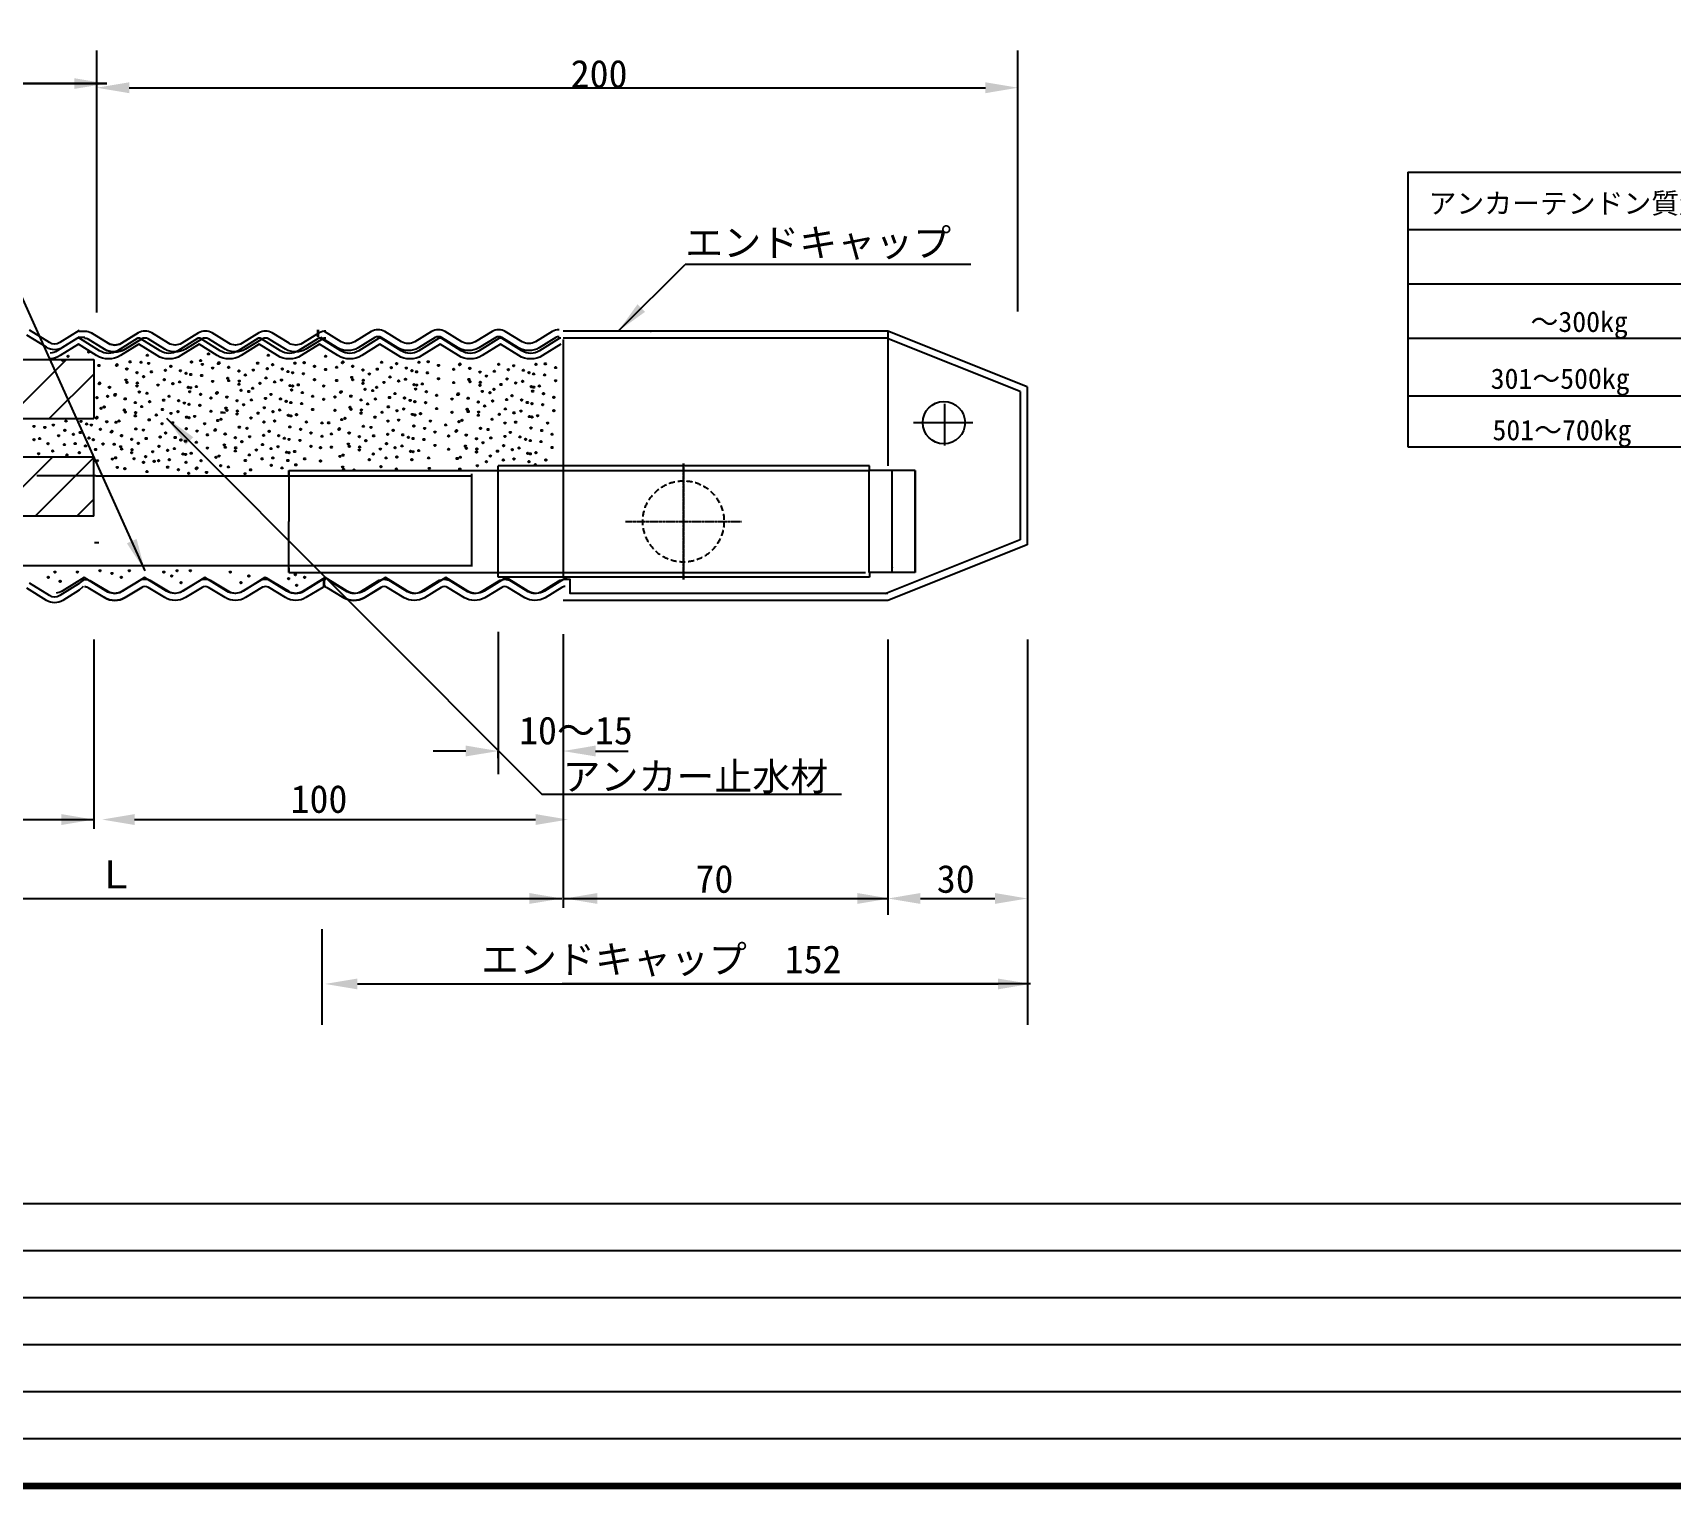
# Model space of a CAD drawing. Extents: x 510 to 34067, y -2197 to 5780.
# Drawn here: x 20331 to 22097, y 83 to 1651 of the extents above; entities that cross this region are included whole.
import ezdxf

# ---------------------------------------------------------------- set-up
doc = ezdxf.new("R2010")
doc.units = 0
doc.linetypes.add('CENTER', pattern=[2, 1.25, -0.25, 0.25, -0.25])
doc.linetypes.add('HIDDEN', pattern=[9.525, 6.35, -3.175])
doc.layers.get('0').update_dxf_attribs({"linetype": 'CONTINUOUS'})
doc.layers.get('DEFPOINTS').update_dxf_attribs({"linetype": 'CONTINUOUS'})
for name, color, linetype in [('DIM', 5, 'CONTINUOUS'), ('DRAW', 7, 'CONTINUOUS'), ('TITLE', 4, 'CONTINUOUS'), ('中心線', 1, 'CENTER'), ('枠', 7, 'CONTINUOUS'), ('構造', 7, 'CONTINUOUS')]:
    doc.layers.add(name, color=color, linetype=linetype)
doc.styles.add('STYLE1', font='')
doc.styles.add('STYLE2', font='MSMINCHO.TTF')
doc.styles.get('STYLE1').set_extended_font_data('MS PGothic')
doc.dimstyles.get("Standard").update_dxf_attribs({"dimscale": 0, "dimtxt": 0.0001, "dimasz": 35, "dimexe": 0, "dimexo": 0, "dimgap": 0, "dimtad": 1, "dimdec": 4, "dimdsep": 46, "dimlunit": 6, "dimtxsty": 'STYLE2', "dimcen": 0, "dimadec": 0, "dimazin": 0, "dimtfac": 1, "dimtdec": 4, "dimtofl": 0, "dimtmove": 0, "dimatfit": 2, "dimfxl": 0, "dimtolj": 1, "dimtzin": 0, "dimarcsym": 0})
doc.dimstyles.new('STANDARD$7', dxfattribs={"dimscale": 0, "dimtxt": 0.0001, "dimasz": 35, "dimexe": 0, "dimexo": 0, "dimgap": 0, "dimtad": 1, "dimdec": 4, "dimdsep": 46, "dimlunit": 6, "dimtxsty": 'STYLE1', "dimcen": 0, "dimadec": 0, "dimazin": 0, "dimtfac": 1, "dimtdec": 4, "dimtofl": 0, "dimtmove": 0, "dimatfit": 2, "dimfxl": 0, "dimtolj": 1, "dimtzin": 0, "dimarcsym": 0})

# ---------------------------------------------------------------- blocks, each defined once
blk = doc.blocks.new('*D48')
at = {"layer": 'DEFPOINTS', "color": 0, "linetype": 'Continuous', "transparency": 16777216}
for p in [(20646, 626.5), (21406.3, 626.5), (21406.3, 626.5)]:
    blk.add_point(p, dxfattribs=at)
at = {"layer": 'DIM', "color": 0, "linetype": 'Continuous', "lineweight": -2, "transparency": 16777216}
blk.add_line((20681, 626.5), (21371.3, 626.5), dxfattribs=at)
at = {"layer": 'DIM', "color": 0, "linetype": 'Continuous', "transparency": 16777216}
for points in [[(20681, 632.3), (20681, 620.7), (20646, 626.5)], [(21371.3, 632.3), (21371.3, 620.7), (21406.3, 626.5)]]:
    blk.add_solid(points, dxfattribs=at)
at = {"layer": 'DIM', "color": 0, "linetype": 'Continuous', "transparency": 16777216, "insert": (21026.2, 626.5), "char_height": 0.0001, "attachment_point": 5, "style": 'STYLE2'}
blk.add_mtext('\\A1;760.3623', dxfattribs=at)
blk = doc.blocks.new('*D49')
at = {"layer": 'DEFPOINTS', "color": 0, "linetype": 'Continuous', "transparency": 16777216}
for p in [(19897, 718.5), (20901.3, 718.5), (20901.3, 718.5)]:
    blk.add_point(p, dxfattribs=at)
at = {"layer": 'DIM', "color": 0, "linetype": 'Continuous', "lineweight": -2, "transparency": 16777216}
blk.add_line((19932, 718.5), (20866.3, 718.5), dxfattribs=at)
at = {"layer": 'DIM', "color": 0, "linetype": 'Continuous', "transparency": 16777216}
for points in [[(19932, 724.4), (19932, 712.7), (19897, 718.5)], [(20866.3, 724.4), (20866.3, 712.7), (20901.3, 718.5)]]:
    blk.add_solid(points, dxfattribs=at)
at = {"layer": 'DIM', "color": 0, "linetype": 'Continuous', "transparency": 16777216, "insert": (20399.2, 718.5), "char_height": 0.0001, "attachment_point": 5, "style": 'STYLE2'}
blk.add_mtext('\\A1;1,004.2859', dxfattribs=at)
blk = doc.blocks.new('*D50')
at = {"layer": 'DEFPOINTS', "color": 0, "linetype": 'Continuous', "transparency": 16777216}
for p in [(20405.8, 803.5), (20907.9, 803.5), (20907.9, 803.5)]:
    blk.add_point(p, dxfattribs=at)
at = {"layer": 'DIM', "color": 0, "linetype": 'Continuous', "lineweight": -2, "transparency": 16777216}
blk.add_line((20440.8, 803.5), (20872.9, 803.5), dxfattribs=at)
at = {"layer": 'DIM', "color": 0, "linetype": 'Continuous', "transparency": 16777216}
for points in [[(20440.8, 809.4), (20440.8, 797.7), (20405.8, 803.5)], [(20872.9, 809.4), (20872.9, 797.7), (20907.9, 803.5)]]:
    blk.add_solid(points, dxfattribs=at)
at = {"layer": 'DIM', "color": 0, "linetype": 'Continuous', "transparency": 16777216, "insert": (20656.8, 803.5), "char_height": 0.0001, "attachment_point": 5, "style": 'STYLE2'}
blk.add_mtext('\\A1;502.1124', dxfattribs=at)
blk = doc.blocks.new('*D51')
at = {"layer": 'DEFPOINTS', "color": 0, "linetype": 'Continuous', "transparency": 16777216}
for p in [(19897, 803.5), (20397, 803.5), (20397, 803.5)]:
    blk.add_point(p, dxfattribs=at)
at = {"layer": 'DIM', "color": 0, "linetype": 'Continuous', "lineweight": -2, "transparency": 16777216}
blk.add_line((19932, 803.5), (20362, 803.5), dxfattribs=at)
at = {"layer": 'DIM', "color": 0, "linetype": 'Continuous', "transparency": 16777216}
for points in [[(19932, 809.4), (19932, 797.7), (19897, 803.5)], [(20362, 809.4), (20362, 797.7), (20397, 803.5)]]:
    blk.add_solid(points, dxfattribs=at)
at = {"layer": 'DIM', "color": 0, "linetype": 'Continuous', "transparency": 16777216, "insert": (20147, 803.5), "char_height": 0.0001, "attachment_point": 5, "style": 'STYLE2'}
blk.add_mtext('\\A1;500', dxfattribs=at)
blk = doc.blocks.new('*D47')
at = {"layer": 'DEFPOINTS', "color": 0, "linetype": 'Continuous', "transparency": 16777216}
for p in [(20904.5, 718.5), (21254.5, 718.5), (21254.5, 718.5)]:
    blk.add_point(p, dxfattribs=at)
at = {"layer": 'DIM', "color": 0, "linetype": 'Continuous', "lineweight": -2, "transparency": 16777216}
blk.add_line((20939.5, 718.5), (21219.5, 718.5), dxfattribs=at)
at = {"layer": 'DIM', "color": 0, "linetype": 'Continuous', "transparency": 16777216}
for points in [[(20939.5, 724.4), (20939.5, 712.7), (20904.5, 718.5)], [(21219.5, 724.4), (21219.5, 712.7), (21254.5, 718.5)]]:
    blk.add_solid(points, dxfattribs=at)
at = {"layer": 'DIM', "color": 0, "linetype": 'Continuous', "transparency": 16777216, "insert": (21079.5, 718.5), "char_height": 0.0001, "attachment_point": 5, "style": 'STYLE2'}
blk.add_mtext('\\A1;350', dxfattribs=at)
blk = doc.blocks.new('*D52')
at = {"layer": 'DEFPOINTS', "color": 0, "transparency": 16777216}
for p in [(21252.6, 718.5), (21402.9, 718.5), (21402.9, 718.5)]:
    blk.add_point(p, dxfattribs=at)
at = {"layer": 'DIM', "color": 0, "lineweight": -2, "transparency": 16777216}
blk.add_line((21287.6, 718.5), (21367.9, 718.5), dxfattribs=at)
at = {"layer": 'DIM', "color": 0, "transparency": 16777216}
for points in [[(21287.6, 724.4), (21287.6, 712.7), (21252.6, 718.5)], [(21367.9, 724.4), (21367.9, 712.7), (21402.9, 718.5)]]:
    blk.add_solid(points, dxfattribs=at)
at = {"layer": 'DIM', "color": 0, "transparency": 16777216, "insert": (21327.8, 718.5), "char_height": 0.0001, "attachment_point": 5, "style": 'STYLE2'}
blk.add_mtext('\\A1;150.3623', dxfattribs=at)
blk = doc.blocks.new('*D53')
at = {"color": 0, "lineweight": -2, "transparency": 16777216}
for p, q in [((20400.1, 1349.5), (20400.1, 1631.7)), ((21392.7, 1350.6), (21392.7, 1631.7)), ((20435.1, 1591.7), (21357.7, 1591.7))]:
    blk.add_line(p, q, dxfattribs=at)
at = {"color": 0, "transparency": 16777216}
for points in [[(20435.1, 1597.5), (20435.1, 1585.8), (20400.1, 1591.7)], [(21357.7, 1597.5), (21357.7, 1585.8), (21392.7, 1591.7)]]:
    blk.add_solid(points, dxfattribs=at)
at = {"layer": 'DEFPOINTS', "color": 0, "transparency": 16777216}
for p in [(21392.7, 1591.7), (20400.1, 1349.5), (21392.7, 1350.6)]:
    blk.add_point(p, dxfattribs=at)
at = {"color": 0, "transparency": 16777216, "insert": (20896.4, 1591.7), "char_height": 0.0001, "attachment_point": 5, "style": 'STYLE2'}
blk.add_mtext('\\A1;992.6179', dxfattribs=at)
blk = doc.blocks.new('*D54')
at = {"layer": 'DEFPOINTS', "color": 0, "transparency": 16777216}
for p in [(20832.7, 869.5), (20902.6, 877.3), (20902.6, 877.3)]:
    blk.add_point(p, dxfattribs=at)
at = {"layer": 'DIM', "color": 0, "lineweight": -2, "transparency": 16777216}
for p, q in [((20797.7, 877.3), (20762.7, 877.3)), ((20832.7, 869.5), (20832.7, 877.3)), ((20937.6, 877.3), (20972.6, 877.3))]:
    blk.add_line(p, q, dxfattribs=at)
at = {"layer": 'DIM', "color": 0, "transparency": 16777216}
for points in [[(20797.7, 883.2), (20797.7, 871.5), (20832.7, 877.3)], [(20937.6, 883.2), (20937.6, 871.5), (20902.6, 877.3)]]:
    blk.add_solid(points, dxfattribs=at)
at = {"layer": 'DIM', "color": 0, "transparency": 16777216, "insert": (20972.6, 877.3), "char_height": 0.0001, "attachment_point": 5, "style": 'STYLE2'}
blk.add_mtext('\\A1;69.8563', dxfattribs=at)

msp = doc.modelspace()

# ---------------------------------------------------------------- linework, layer by layer
at = {"color": 0}
for p, q in [((21812.92672, 1500.91185), (23010.78626, 1500.91185)), ((21812.92672, 1500.91185), (22240.0034, 1500.91185)), ((21812.92672, 1500.91185), (21812.92672, 1204.91064)), ((21812.92672, 1438.95811), (23010.78626, 1438.95811)), ((21812.92672, 1380.44624), (23010.78626, 1380.44624)), ((21812.92672, 1321.93438), (22904.7276, 1321.93438)), ((21812.92672, 1321.93438), (23010.78626, 1321.93438)), ((18958.16658, 1298.81431), (20397.03625, 1298.81431)), ((20367.60198, 1298.81431), (20304.10198, 1235.31431)), ((20397.03625, 1283.3473), (20349.00326, 1235.31431)), ((21812.92672, 1259.98064), (23010.78626, 1259.98064)), ((20536.18212, 1241.73723), (20533.44429, 1241.73723)), ((20533.44429, 1241.73723), (20538.91995, 1241.73723)), ((20240.03498, 1235.31431), (20397.03625, 1235.31431)), ((21812.92672, 1204.91064), (23012.76451, 1204.91064)), ((20343.15454, 1184.56431), (20315.65454, 1157.06431)), ((20352.40454, 1193.81431), (20343.15454, 1184.56431)), ((20397.30582, 1193.81431), (20360.55582, 1157.06431)), ((20397.03625, 1130.31431), (20397.03625, 1193.81431)), ((20360.55582, 1157.06431), (20333.80582, 1130.31431)), ((20397.03625, 1148.64346), (20378.7071, 1130.31431))]:
    msp.add_line(p, q, dxfattribs=at)
for p, q in [((20380.95966, 1329.3944), (20387.41046, 1329.3944)), ((20381.45586, 1322.94847), (20387.41046, 1322.94847)), ((20803.83823, 1175.83949), (20803.83823, 1075.92823)), ((20402.23876, 1101.37235), (20397.74446, 1101.37235)), ((20381.26546, 1057.71114), (20386.75847, 1061.95252)), ((20386.75847, 1061.95252), (20386.75847, 1061.95252)), ((20381.01578, 1050.47586), (20386.00941, 1054.71723)), ((20386.00941, 1054.71723), (20386.00941, 1054.96673)), ((20832.71943, 1005.69877), (20832.71943, 852.55888))]:
    msp.add_line(p, q)
msp.add_lwpolyline([(18658.29709, 83.42352), (26758.29709, 83.42352), (26758.29709, 5739.42352), (18658.29709, 5739.42352)], close=True)
for centre in [(20391.54113, 1307.13), (20363.4404, 1298.08956), (20369.27405, 1302.3621), (20402.40781, 1292.52701), (20421.5624, 1292.71863), (20422.08413, 1293.49413), (20432.4224, 1288.72623), (20432.69595, 1288.74539), (20436.06326, 1296.45619), (20447.8867, 1296.04402), (20454.6735, 1303.60812), (20456.10609, 1294.75401), (20479.9637, 1291.57541), (20502.23077, 1296.34331), (20511.9358, 1297.88656), (20513.89271, 1293.66006), (20520.52515, 1305.03849), (20525.02626, 1289.68682), (20531.25471, 1294.60834), (20531.77643, 1295.38383), (20542.1147, 1290.61593), (20542.38826, 1290.63509), (20573.49279, 1295.02581), (20583.82235, 1289.19258), (20584.94522, 1303.60812), (20589.656, 1293.46512), (20599.99427, 1288.69722), (20613.5764, 1295.02581), (20623.58501, 1295.54977), (20634.71856, 1291.57653), (20646.66021, 1302.50664), (20646.66021, 1288.20295), (20658.6371, 1290.67924), (20664.86555, 1295.60075), (20665.38728, 1296.37625), (20675.72555, 1291.60835), (20675.9991, 1291.62751), (20702.32338, 1288.5957), (20707.10363, 1296.01823), (20717.4332, 1290.185), (20723.26684, 1294.45754), (20733.60512, 1289.68964), (20747.18725, 1296.01823), (20757.19585, 1296.54219), (20768.3294, 1292.56894), (20784.8334, 1288.45721), (20791.06185, 1293.37872), (20791.58358, 1294.15422), (20801.92185, 1289.38632), (20802.1954, 1289.40548), (20833.29993, 1293.7962), (20843.6295, 1287.96297), (20849.46314, 1292.23551), (20873.38355, 1293.7962), (20883.39215, 1294.32016), (20894.5257, 1290.34691), (20402.8593, 1272.98486), (20403.38103, 1273.76036), (20431.62715, 1276.8065), (20432.69595, 1274.4417), (20443.55595, 1284.75298), (20443.55595, 1270.44929), (20443.91044, 1273.79383), (20450.53931, 1280.45032), (20459.02023, 1285.71358), (20466.17751, 1271.40989), (20472.80641, 1277.27172), (20474.13005, 1287.30288), (20482.08259, 1272.99917), (20489.50672, 1274.88778), (20490.30197, 1286.80751), (20496.39715, 1284.12427), (20501.43552, 1282.83427), (20513.09745, 1281.74033), (20525.02626, 1275.38313), (20541.31945, 1278.6962), (20542.38826, 1276.3314), (20553.24826, 1286.64269), (20553.24826, 1272.339), (20553.60274, 1275.68354), (20560.23161, 1282.34003), (20568.71253, 1287.60328), (20575.86981, 1273.29959), (20582.49871, 1279.16143), (20591.77489, 1274.88888), (20599.19902, 1276.77749), (20606.08945, 1286.01398), (20608.47521, 1270.91563), (20611.12782, 1284.72397), (20611.12782, 1270.42028), (20617.223, 1271.71029), (20622.78975, 1283.63004), (20634.71856, 1277.27284), (20644.76897, 1270.38179), (20658.6371, 1276.37555), (20674.9303, 1279.68862), (20675.9991, 1277.32382), (20686.8591, 1287.63511), (20686.8591, 1273.33142), (20687.21358, 1276.67595), (20693.84246, 1283.33245), (20709.48066, 1274.29201), (20716.10956, 1280.15385), (20725.38573, 1275.8813), (20732.80986, 1277.7699), (20739.7003, 1287.0064), (20742.08606, 1271.90805), (20744.73867, 1285.71639), (20744.73867, 1271.4127), (20750.83385, 1272.70271), (20756.4006, 1284.62245), (20768.3294, 1278.26525), (20784.8334, 1274.15352), (20801.1266, 1277.46659), (20802.1954, 1275.10179), (20813.0554, 1285.41308), (20813.0554, 1271.10939), (20813.40988, 1274.45392), (20820.03876, 1281.11042), (20828.51968, 1286.37367), (20835.67696, 1272.06998), (20842.30586, 1277.93182), (20851.58203, 1273.65926), (20859.00616, 1275.54787), (20859.80141, 1287.4676), (20865.8966, 1284.78437), (20870.93496, 1283.49436), (20877.03015, 1270.48068), (20882.5969, 1282.40042), (20894.5257, 1276.04322), (20400.27432, 1257.83582), (20411.7268, 1259.26619), (20413.7193, 1268.99246), (20413.99285, 1269.01162), (20419.67116, 1260.59379), (20420.19289, 1261.36928), (20430.53116, 1256.60138), (20430.80471, 1256.62054), (20445.99546, 1263.91918), (20454.21485, 1262.62917), (20457.12899, 1253.58873), (20472.23881, 1255.17803), (20478.07245, 1259.45057), (20488.41073, 1254.68267), (20498.78291, 1269.02593), (20500.33953, 1264.21847), (20501.43552, 1268.53058), (20507.5307, 1269.82059), (20512.00146, 1261.53522), (20523.13501, 1257.56198), (20529.36346, 1262.48349), (20529.88519, 1263.25899), (20540.22346, 1258.49109), (20540.49701, 1258.51025), (20551.35701, 1254.51785), (20555.68776, 1265.80888), (20563.90715, 1264.51888), (20566.82129, 1255.47844), (20568.18415, 1268.03633), (20581.93111, 1257.06774), (20587.76475, 1261.34028), (20598.10303, 1256.57237), (20604.19821, 1253.88914), (20610.03183, 1266.10818), (20621.69377, 1263.42493), (20632.82732, 1259.45168), (20644.76897, 1256.0781), (20656.74586, 1258.55439), (20662.97431, 1263.47591), (20663.49603, 1264.25141), (20673.83431, 1259.48351), (20674.10786, 1259.50267), (20684.96786, 1255.51026), (20689.29861, 1266.8013), (20697.51799, 1265.51129), (20700.43214, 1256.47085), (20701.79499, 1269.02874), (20715.54195, 1258.06015), (20721.3756, 1262.33269), (20731.71387, 1257.56479), (20737.80905, 1254.88155), (20742.84742, 1253.59155), (20743.64268, 1267.10059), (20755.30461, 1264.41734), (20766.43816, 1260.4441), (20782.94216, 1256.33236), (20789.17061, 1261.25388), (20789.69233, 1262.02938), (20800.03061, 1257.26148), (20800.30416, 1257.28063), (20811.16416, 1253.28823), (20815.49491, 1264.57927), (20823.71429, 1263.28926), (20826.62844, 1254.24882), (20827.99129, 1266.80671), (20841.73825, 1255.83812), (20847.5719, 1260.11066), (20857.91017, 1255.34276), (20864.00535, 1252.65952), (20868.28236, 1269.68602), (20869.83898, 1264.87856), (20870.93496, 1269.19067), (20881.50091, 1262.19531), (20892.63446, 1258.22207), (20399.85252, 1235.93171), (20400.37425, 1236.70721), (20404.80277, 1246.42359), (20408.13302, 1247.78346), (20429.73591, 1244.68165), (20430.80471, 1242.31685), (20441.66471, 1252.62814), (20441.66471, 1238.32445), (20442.01919, 1241.66899), (20448.64807, 1248.32548), (20464.28627, 1239.28504), (20470.91517, 1245.14688), (20480.19134, 1240.87433), (20487.61547, 1242.76294), (20494.50591, 1251.99943), (20496.89167, 1236.90108), (20499.54428, 1250.70942), (20499.54428, 1236.40573), (20505.63946, 1237.69574), (20511.20621, 1249.61549), (20523.13501, 1243.25829), (20539.42821, 1246.57136), (20540.49701, 1244.20656), (20551.35701, 1240.21416), (20551.7115, 1243.55869), (20558.34037, 1250.21519), (20566.29291, 1235.91148), (20573.97857, 1241.17475), (20580.60747, 1247.03659), (20589.88365, 1242.76403), (20597.30777, 1244.65264), (20606.58397, 1238.79079), (20609.23658, 1252.59913), (20609.23658, 1238.29544), (20615.33176, 1239.58545), (20620.89851, 1251.50519), (20632.82732, 1245.14799), (20656.74586, 1244.2507), (20667.4723, 1235.64403), (20673.03905, 1247.56377), (20674.10786, 1245.19898), (20684.96786, 1241.20657), (20685.32234, 1244.55111), (20691.95122, 1251.2076), (20699.90375, 1236.9039), (20707.58942, 1242.16717), (20714.21832, 1248.029), (20723.49449, 1243.75645), (20730.91862, 1245.64506), (20740.19482, 1239.78321), (20742.84742, 1239.28786), (20748.94261, 1240.57786), (20754.50936, 1252.49761), (20766.43816, 1246.14041), (20782.94216, 1242.02867), (20799.23535, 1245.34174), (20800.30416, 1242.97694), (20811.16416, 1238.98454), (20811.51864, 1242.32908), (20818.14752, 1248.98557), (20833.78572, 1239.94513), (20840.41462, 1245.80697), (20849.69079, 1241.53442), (20857.11492, 1243.42303), (20866.39112, 1237.56118), (20869.04372, 1251.36952), (20869.04372, 1237.06583), (20875.1389, 1238.35583), (20880.70566, 1250.27558), (20892.63446, 1243.91838), (20332.50962, 1226.89245), (20344.17155, 1225.79851), (20353.37064, 1228.32333), (20365.72576, 1222.74211), (20367.0494, 1232.77326), (20375.00193, 1218.46956), (20382.42606, 1220.35817), (20383.22132, 1232.2779), (20389.3165, 1229.59466), (20394.35487, 1228.30466), (20404.124, 1223.74898), (20410.71252, 1231.93931), (20410.98607, 1231.95846), (20415.88866, 1220.91016), (20416.41038, 1221.68566), (20420.8389, 1231.40204), (20424.16916, 1232.76191), (20442.21296, 1224.23555), (20450.43234, 1222.94554), (20456.60061, 1234.02178), (20470.51831, 1229.78981), (20474.28995, 1219.76694), (20482.04872, 1230.84319), (20496.55702, 1224.53484), (20508.21896, 1221.85159), (20516.37183, 1229.78981), (20519.35251, 1217.87835), (20527.47222, 1222.79985), (20527.99395, 1223.57535), (20530.5312, 1233.29175), (20533.86146, 1234.65161), (20538.33222, 1218.80745), (20538.60577, 1218.82661), (20553.79652, 1226.12524), (20562.01591, 1224.83523), (20580.03987, 1217.3841), (20580.21061, 1231.67951), (20585.87351, 1221.65663), (20591.74102, 1232.7329), (20608.14059, 1226.42453), (20619.80252, 1223.74128), (20626.06413, 1231.67951), (20630.93607, 1219.76804), (20642.87773, 1230.69815), (20649.98268, 1230.78222), (20652.96335, 1218.87076), (20661.08307, 1223.79227), (20661.60479, 1224.56777), (20664.14205, 1234.28417), (20671.94307, 1219.79987), (20672.21662, 1219.81902), (20687.40737, 1227.11766), (20695.62675, 1225.82765), (20713.65071, 1218.37651), (20713.82146, 1232.67193), (20719.48436, 1222.64905), (20725.35187, 1233.72531), (20729.82263, 1217.88115), (20741.75144, 1227.41695), (20753.41337, 1224.7337), (20759.67498, 1232.67193), (20764.54692, 1220.76046), (20776.17898, 1228.56019), (20787.27937, 1221.57024), (20787.80109, 1222.34574), (20790.33834, 1232.06213), (20793.6686, 1233.422), (20798.13937, 1217.57783), (20798.41292, 1217.59699), (20813.60367, 1224.89563), (20821.82305, 1223.60562), (20826.10005, 1234.68187), (20840.01776, 1230.4499), (20845.68066, 1220.42702), (20851.54817, 1231.50328), (20867.94774, 1225.19492), (20879.60967, 1222.51167), (20885.87128, 1230.4499), (20890.74322, 1218.53843), (20332.50962, 1212.58876), (20338.6048, 1213.87877), (20347.64443, 1208.29797), (20352.70595, 1200.49852), (20359.09686, 1216.88027), (20365.3289, 1207.38504), (20376.85931, 1208.43842), (20388.0101, 1205.97226), (20391.70226, 1214.49632), (20396.36522, 1212.67273), (20398.84278, 1202.05083), (20406.70349, 1207.90483), (20406.97704, 1207.92399), (20418.88456, 1207.77236), (20425.9534, 1204.99802), (20426.74865, 1216.91776), (20427.02221, 1216.93691), (20427.02221, 1202.63322), (20437.88221, 1212.94451), (20438.23669, 1201.98536), (20444.86556, 1208.64185), (20453.34648, 1213.9051), (20467.13266, 1205.46325), (20468.4563, 1215.4944), (20476.40884, 1201.1907), (20483.83297, 1203.07931), (20484.62822, 1214.99904), (20490.7234, 1212.3158), (20495.76177, 1211.0258), (20507.4237, 1209.93186), (20519.35251, 1203.57466), (20537.53697, 1206.88772), (20538.60577, 1204.52292), (20549.46577, 1214.8342), (20549.46577, 1200.53051), (20549.82025, 1203.87505), (20556.44913, 1210.53154), (20564.93005, 1215.7948), (20572.08733, 1201.49111), (20578.71623, 1207.35294), (20587.9924, 1203.08039), (20595.41653, 1204.969), (20596.21179, 1216.88873), (20602.30697, 1214.2055), (20607.34534, 1212.91549), (20613.44052, 1199.90181), (20619.00727, 1211.82155), (20630.93607, 1205.46435), (20641.20992, 1204.03373), (20642.87773, 1216.39446), (20652.96335, 1204.56707), (20671.14781, 1207.88013), (20672.21662, 1205.51533), (20683.07662, 1215.82662), (20683.07662, 1201.52293), (20683.4311, 1204.86747), (20690.05998, 1211.52396), (20698.54089, 1216.78721), (20705.69818, 1202.48352), (20712.32708, 1208.34536), (20721.60325, 1204.07281), (20729.02738, 1205.96142), (20735.91781, 1215.19791), (20738.30357, 1200.09957), (20740.95618, 1213.90791), (20747.05136, 1200.89422), (20752.61812, 1212.81397), (20764.54692, 1206.45677), (20779.15965, 1216.64873), (20779.15965, 1202.34504), (20797.34411, 1205.6581), (20798.41292, 1203.2933), (20809.27292, 1213.60459), (20809.6274, 1202.64544), (20816.25628, 1209.30193), (20824.73719, 1214.56518), (20831.89448, 1200.26149), (20838.52338, 1206.12333), (20839.84701, 1216.15448), (20847.79955, 1201.85078), (20855.22368, 1203.73939), (20856.01893, 1215.65912), (20862.11411, 1212.97588), (20867.15248, 1211.68587), (20878.81442, 1210.59194), (20890.74322, 1204.23474), (20337.48866, 1197.45756), (20367.92326, 1196.24117), (20381.31449, 1198.67394), (20400.79712, 1189.92089), (20417.05639, 1191.71841), (20420.38665, 1193.07828), (20422.17117, 1182.7544), (20437.88221, 1198.64082), (20440.35793, 1192.03815), (20450.47653, 1188.30866), (20452.8181, 1194.33815), (20460.50376, 1199.60141), (20462.00694, 1189.36204), (20466.7358, 1190.10618), (20476.51524, 1183.05369), (20478.26621, 1191.15956), (20493.10916, 1197.21746), (20495.76177, 1196.72211), (20496.33005, 1188.30866), (20501.85695, 1198.01211), (20507.95217, 1182.0942), (20512.58933, 1190.10618), (20528.63996, 1193.60811), (20531.97022, 1194.96797), (20533.75474, 1184.64409), (20541.97412, 1183.35408), (20560.16883, 1190.19836), (20564.40167, 1196.22784), (20578.31937, 1191.99587), (20588.09881, 1184.94338), (20589.84978, 1193.04925), (20599.76074, 1182.26013), (20604.69273, 1199.10715), (20606.02235, 1190.19836), (20607.34534, 1198.6118), (20614.64594, 1185.53022), (20624.17289, 1191.99587), (20641.20992, 1189.73004), (20662.2508, 1194.60052), (20665.11706, 1183.088), (20665.58106, 1195.96039), (20693.77967, 1191.19078), (20698.01251, 1197.22026), (20706.29633, 1183.55323), (20711.93021, 1192.98829), (20723.46063, 1194.04167), (20739.6332, 1191.19078), (20740.95618, 1199.60422), (20757.78374, 1192.98829), (20788.4471, 1192.37849), (20791.77736, 1193.73836), (20809.27292, 1199.3009), (20810.22553, 1184.5098), (20819.97597, 1188.96875), (20824.20881, 1194.99823), (20838.12651, 1190.76626), (20849.65693, 1191.81964), (20864.49987, 1197.87754), (20865.8295, 1188.96875), (20867.15248, 1197.38219), (20872.78367, 1185.7998), (20873.24766, 1198.67219), (20883.98004, 1190.76626), (20430.39056, 1181.46439), (20454.24816, 1178.28579), (20488.17718, 1180.37044), (20499.31073, 1176.3972), (20507.43044, 1181.3187), (20518.29044, 1177.3263), (20518.56399, 1177.34546), (20559.99809, 1175.90295), (20565.83173, 1180.17548), (20666.18587, 1180.7232), (20677.40035, 1180.07533), (20722.99663, 1181.16928), (20758.51617, 1181.66463), (20791.31336, 1180.86597), (20347.83502, 1064.33202), (20354.99278, 1070.05358), (20360.71905, 1060.04087), (20379.32929, 1070.05358), (20403.66574, 1071.48395), (20416.54977, 1068.62318), (20426.57066, 1064.33202), (20435.16001, 1071.48395), (20472.38053, 1070.05358), (20480.96983, 1065.76242), (20486.6961, 1071.48395), (20490.99077, 1058.61049), (20501.01166, 1071.48395), (20543.95841, 1070.05358), (20555.41084, 1058.61049), (20564.00019, 1065.76242), (20606.94694, 1062.90165), (20614.10469, 1067.1928), (20624.12563, 1064.33202), (20615.53628, 1055.74972)]:
    msp.add_circle(centre, 0.79466, dxfattribs=at)
at = {"layer": 'DIM', "color": 0, "linetype": 'Continuous'}
for p, q in [((18934.3267, 1596.14949), (20410.87969, 1596.14949)), ((21341.99927, 1401.4724), (21033.96, 1401.4724)), ((20397.03625, 997.44774), (20397.03625, 793.52664)), ((20902.57575, 1003.18914), (20902.57575, 708.52664)), ((21252.57575, 997.44774), (21252.57575, 700.94667)), ((21402.93804, 997.44774), (21402.93804, 582.33119)), ((21202.62285, 830.61218), (20879.88354, 830.61218)), ((19897.03625, 803.52664), (20397.03625, 803.52664)), ((19897.03625, 718.52664), (20901.32219, 718.52664)), ((20902.57575, 718.52664), (21252.57575, 718.52664)), ((20642.57575, 685.5096), (20642.57575, 582.33119)), ((21406.33936, 626.4937), (20901.51658, 626.4937))]:
    msp.add_line(p, q, dxfattribs=at)
at = {"layer": 'DRAW', "color": 0, "lineweight": 35}
for p, q in [((20638.20952, 1331.04139), (20638.20952, 1323.54139)), ((20644.72326, 1061.94921), (20644.72326, 1054.4492))]:
    msp.add_line(p, q, dxfattribs=at)
at = {"layer": 'DRAW', "color": 0}
for p, q in [((21252.57575, 1329.56431), (20902.57575, 1329.56431)), ((21402.57575, 1269.56431), (21252.57575, 1329.56431)), ((21252.57575, 1329.56431), (21252.57575, 1184.56431)), ((21251.13138, 1322.06431), (20902.57575, 1322.06431)), ((21395.07575, 1264.48657), (21251.13138, 1322.06431)), ((20397.03625, 1298.81431), (20397.03625, 1235.31431)), ((21395.07575, 1264.48657), (21395.07575, 1104.64206)), ((21402.57575, 1269.56431), (21402.57575, 1099.56431)), ((21313.57855, 1251.23798), (21313.57855, 1206.2042)), ((21344.10849, 1230.90014), (21280.14101, 1230.90014)), ((20397.03625, 1193.81431), (20240.03498, 1193.81431)), ((20399.2178, 1173.71411), (20803.24217, 1173.71411)), ((20397.03625, 1130.31431), (20240.03498, 1130.31431)), ((21395.07575, 1104.64206), (21249.79032, 1046.52789)), ((21402.57575, 1099.56431), (21252.57575, 1039.56431)), ((18958.16658, 1077.06431), (20803.83823, 1077.06431)), ((21252.57575, 1039.56431), (20902.57575, 1039.56431))]:
    msp.add_line(p, q, dxfattribs=at)
at = {"layer": 'DRAW', "color": 0, "linetype": 'Continuous'}
msp.add_line((20902.57575, 1320.44236), (20902.57575, 1064.38929), dxfattribs=at)
at = {"layer": 'DRAW', "color": 0, "linetype": 'HIDDEN', "ltscale": 10}
msp.add_line((20399.2178, 1173.71411), (20242.21653, 1173.71411), dxfattribs=at)
at = {"layer": 'DRAW', "color": 0, "linetype": 'Continuous', "flags": 128}
for points in [[(20381.03625, 1323.06921), (20363.529, 1312.10518, -0.2868918551), (20345.89188, 1312.10091), (20324.611, 1325.35691, 0.2874594437)], [(20381.03625, 1330.1487), (20360.34578, 1317.19115, -0.2869567914), (20349.06829, 1317.19115), (20327.78885, 1330.44624, 0.2869567914)], [(20387.03625, 1329.5643, -0.1354153095), (20394.362, 1327.55363), (20412.35835, 1316.50136, 0.2658193476), (20426.75097, 1316.50136), (20444.91582, 1327.55363)], [(20647.03625, 1329.56431, 0.1350840176), (20639.72908, 1327.55363), (20621.73274, 1316.50136, -0.2658193476), (20607.34012, 1316.50136), (20589.17526, 1327.55363, 0.2818073075), (20574.89794, 1327.55363), (20556.73309, 1316.50136, -0.2658193476), (20542.34047, 1316.50136), (20524.34413, 1327.55363, 0.2751665274), (20509.72979, 1327.55363), (20491.73345, 1316.50136, -0.2658193476), (20477.34082, 1316.50136), (20459.36533, 1327.54082, 0.2756488291), (20444.73014, 1327.55363), (20426.7338, 1316.50136, -0.2658193476), (20412.34118, 1316.50136), (20394.17633, 1327.55363)], [(20898.20952, 1331.04139, 0.1350840176), (20890.90236, 1329.0307), (20872.90601, 1317.97843, -0.2658193476), (20858.51339, 1317.97843), (20840.34854, 1329.0307, 0.2818073075), (20826.07122, 1329.0307), (20807.90636, 1317.97843, -0.2658193476), (20793.51374, 1317.97843), (20775.5174, 1329.0307, 0.2751665274), (20760.90306, 1329.0307), (20742.90672, 1317.97843, -0.2658193476), (20728.5141, 1317.97843), (20710.53861, 1329.0179, 0.2756488291), (20695.90342, 1329.0307), (20677.90707, 1317.97843, -0.2658193476), (20663.51445, 1317.97843), (20645.3496, 1329.0307)], [(20900.10689, 1322.06431, 0.1405102272), (20898.44638, 1321.58828), (20877.28163, 1308.33371, -0.2868809086), (20858.05469, 1308.32828), (20836.7728, 1321.5849, 0.2877789591), (20833.44099, 1321.5849), (20812.1591, 1308.32828, -0.2868809086), (20792.93216, 1308.33371), (20771.7674, 1321.58828, 0.2866804214), (20768.44638, 1321.58828), (20747.28163, 1308.33371, -0.2870336759), (20728.04601, 1308.33371), (20706.88126, 1321.58828, 0.2866804214), (20703.56024, 1321.58828), (20682.39549, 1308.33371, -0.2868809085), (20663.16855, 1308.32828), (20641.88665, 1321.5849, 0.2877789591), (20638.55485, 1321.5849), (20617.27295, 1308.32828, -0.2868809086), (20598.04601, 1308.33371), (20576.88126, 1321.58828, 0.2866804214), (20573.56024, 1321.58828), (20552.39549, 1308.33371, -0.2870336768), (20533.15987, 1308.33371), (20511.99511, 1321.58828, 0.2866804214), (20508.67409, 1321.58828), (20487.50934, 1308.33371, -0.2868809086), (20468.2824, 1308.32828), (20447.00051, 1321.5849, 0.2877789591), (20443.6687, 1321.5849), (20422.38681, 1308.32828, -0.2868809086), (20403.15987, 1308.33371), (20381.99511, 1321.58828, 0.2866804214), (20378.67409, 1321.58828), (20357.50934, 1308.33371, -0.1095771033), (20350.10689, 1305.7089, -0.1095771033)], [(20900.10689, 1315.5487), (20880.46512, 1303.24791, -0.28684787), (20854.8791, 1303.23754), (20835.10689, 1315.55377), (20815.33468, 1303.23754, -0.28684787), (20789.74867, 1303.24791), (20770.10689, 1315.5487), (20750.46512, 1303.24791, -0.2870671524), (20724.86252, 1303.24791), (20705.22075, 1315.5487), (20685.57898, 1303.24791, -0.28684787), (20659.99296, 1303.23754), (20640.22075, 1315.55377), (20620.44854, 1303.23754, -0.28684787), (20594.86252, 1303.24791), (20575.22075, 1315.5487), (20555.57898, 1303.24791, -0.2870671531), (20529.97637, 1303.24791), (20510.3346, 1315.5487), (20490.69283, 1303.24791, -0.2868478701), (20465.10681, 1303.23754), (20445.3346, 1315.55377), (20425.56239, 1303.23754, -0.2868478701), (20399.97637, 1303.24791), (20380.3346, 1315.5487), (20360.69283, 1303.24791, -0.117328148), (20350.10689, 1299.67497)], [(20387.03625, 1322.06429, -0.1342156904), (20390.48884, 1321.13083), (20408.52254, 1310.05562, 0.2687493682), (20430.57193, 1310.04702), (20448.81424, 1321.14642)], [(20647.03609, 1322.06431, 0.1335122557), (20643.60225, 1321.13083), (20625.56855, 1310.05562, -0.2687493682), (20603.51916, 1310.04702), (20585.26625, 1321.15286, 0.2825358513), (20578.80695, 1321.15286), (20560.55405, 1310.04702, -0.2687493682), (20538.50466, 1310.05562), (20520.47104, 1321.13078, 0.2718429606), (20513.60288, 1321.13078), (20495.56926, 1310.05562, -0.2689586686), (20473.50501, 1310.05562), (20455.48555, 1321.12209, 0.2725412679), (20448.60331, 1321.13083), (20430.56961, 1310.05562, -0.2687493682), (20408.52022, 1310.04702), (20390.27791, 1321.14642)], [(20898.20936, 1323.54139, 0.1335122557), (20894.77552, 1322.60791), (20876.74182, 1311.5327, -0.2687493682), (20854.69243, 1311.52409), (20836.43953, 1322.62994, 0.2825358513), (20829.98023, 1322.62994), (20811.72732, 1311.52409, -0.2687493682), (20789.67793, 1311.5327), (20771.64431, 1322.60786, 0.2718429606), (20764.77615, 1322.60786), (20746.74253, 1311.5327, -0.2689586686), (20724.67828, 1311.5327), (20706.65882, 1322.59917, 0.2725412679), (20699.77658, 1322.60791), (20681.74289, 1311.5327, -0.2687493682), (20659.69349, 1311.52409), (20641.45118, 1322.62349)], [(20906.25354, 1064.38929), (20882.63243, 1049.59641, -0.2868918529), (20864.99531, 1049.59215), (20841.25354, 1064.38105), (20817.51176, 1049.59215, -0.2868918529), (20799.87464, 1049.59641), (20776.25354, 1064.38929), (20752.63243, 1049.59641, -0.2870225861), (20734.9885, 1049.59641), (20711.36739, 1064.38929), (20687.74628, 1049.59641, -0.2868918529), (20670.10917, 1049.59215), (20646.36739, 1064.38105), (20622.62561, 1049.59215, -0.2868918529), (20604.9885, 1049.59641), (20581.36739, 1064.38929), (20557.74628, 1049.59641, -0.2870225879), (20540.10235, 1049.59641), (20516.48124, 1064.38929), (20492.86014, 1049.59641, -0.286891853), (20475.22302, 1049.59215), (20451.48124, 1064.38105), (20427.73947, 1049.59215, -0.2868918532), (20410.10235, 1049.59641), (20386.48124, 1064.38929), (20362.86014, 1049.59641, -0.1067625859), (20356.25354, 1047.21249, -0.1067625859)], [(20387.03625, 1062.04014, -0.1354153095), (20394.362, 1060.02946), (20412.35835, 1048.97719, 0.2658193476), (20426.75097, 1048.97719), (20444.91582, 1060.02946)], [(20647.03625, 1062.04015, 0.1350840176), (20639.72908, 1060.02946), (20621.73274, 1048.97719, -0.2658193476), (20607.34012, 1048.97719), (20589.17526, 1060.02946, 0.2818073075), (20574.89794, 1060.02946), (20556.73309, 1048.97719, -0.2658193476), (20542.34047, 1048.97719), (20524.34413, 1060.02946, 0.2751665274), (20509.72979, 1060.02946), (20491.73345, 1048.97719, -0.2658193476), (20477.34082, 1048.97719), (20459.36533, 1060.01666, 0.2756488291), (20444.73014, 1060.02946), (20426.7338, 1048.97719, -0.2658193476), (20412.34118, 1048.97719), (20394.17633, 1060.02946)], [(20582.15814, 1064.38929), (20605.77925, 1049.59641, 0.2868918529), (20623.41636, 1049.59215), (20647.03625, 1064.30512)], [(20904.72326, 1061.94922, 0.1350840176), (20897.41609, 1059.93853), (20879.41974, 1048.88627, -0.2658193476), (20865.02712, 1048.88627), (20846.86227, 1059.93853, 0.2818073075), (20832.58495, 1059.93853), (20814.4201, 1048.88627, -0.2658193476), (20800.02748, 1048.88627), (20782.03113, 1059.93853, 0.2751665274), (20767.4168, 1059.93853), (20749.42045, 1048.88627, -0.2658193476), (20735.02783, 1048.88627), (20717.05234, 1059.92573, 0.2756488291), (20702.41715, 1059.93853), (20684.42081, 1048.88627, -0.2658193476), (20670.02818, 1048.88627), (20651.86333, 1059.93853)], [(20381.03625, 1050.57469), (20363.529, 1039.61065, -0.2868918551), (20345.89188, 1039.60639), (20324.611, 1052.86238, 0.2874594437)], [(20381.03625, 1057.65417), (20360.34578, 1044.69663, -0.2869567914), (20349.06829, 1044.69663), (20327.78885, 1057.95171, 0.2869567914)], [(20387.03625, 1054.54012, -0.1342156909), (20390.48884, 1053.60667), (20408.52254, 1042.53146, 0.2687493681), (20430.57193, 1042.52285), (20448.81424, 1053.62225)], [(20647.03609, 1054.54015, 0.1335122562), (20643.60225, 1053.60667), (20625.56855, 1042.53146, -0.2687493681), (20603.51916, 1042.52285), (20585.26625, 1053.6287, 0.2825358505), (20578.80695, 1053.6287), (20560.55405, 1042.52285, -0.2687493681), (20538.50466, 1042.53146), (20520.47104, 1053.60662, 0.2718429604), (20513.60288, 1053.60662), (20495.56926, 1042.53146, -0.2689586685), (20473.50501, 1042.53146), (20455.48555, 1053.59793, 0.2725412691), (20448.60331, 1053.60667), (20430.56961, 1042.53146, -0.2687493681), (20408.52022, 1042.52285)], [(20644.72326, 1054.4492, -0.1342156909), (20648.17584, 1053.51574), (20666.20954, 1042.44053, 0.2687493681), (20688.25893, 1042.43192), (20706.50125, 1053.53132)], [(20904.7231, 1054.44922, 0.1335122562), (20901.28926, 1053.51574), (20883.25556, 1042.44053, -0.2687493681), (20861.20617, 1042.43192), (20842.95326, 1053.53777, 0.2825358505), (20836.49396, 1053.53777), (20818.24105, 1042.43192, -0.2687493681), (20796.19166, 1042.44053), (20778.15805, 1053.51569, 0.2718429604), (20771.28988, 1053.51569), (20753.25627, 1042.44053, -0.2689586685), (20731.19202, 1042.44053), (20713.17255, 1053.507, 0.2725412691), (20706.29032, 1053.51574), (20688.25662, 1042.44053, -0.2687493681), (20666.20723, 1042.43192)]]:
    msp.add_lwpolyline(points, format="xyb", dxfattribs=at)
at = {"layer": 'DRAW', "color": 0}
msp.add_lwpolyline([(21252.57575, 1047.06431), (20910.07575, 1047.06431), (20910.07575, 1062.04015), (20902.57575, 1062.04015)], dxfattribs=at)
msp.add_circle((21312.84625, 1230.96846), 22.795, dxfattribs=at)
at = {"layer": 'DRAW', "color": 0, "linetype": 'ByBlock'}
msp.add_point((20997.03625, 1329.56431), dxfattribs=at)
msp.add_point((20997.03625, 1329.56431), dxfattribs=at)
at = {"layer": '中心線', "color": 0}
for p, q in [((21032.21279, 1187.06431), (21032.21279, 1062.06431)), ((21032.21279, 1062.06431), (21032.21279, 1187.06431)), ((20969.71279, 1124.56431), (21094.71279, 1124.56431)), ((20969.71279, 1124.56431), (21094.71279, 1124.56431))]:
    msp.add_line(p, q, dxfattribs=at)
at = {"layer": '枠', "linetype": 'Continuous'}
for p, q in [((18658.29709, 390.21102), (26758.29709, 390.21102)), ((18658.29709, 339.58602), (25178.79709, 339.58602)), ((18658.29709, 288.96102), (26758.29709, 288.96102)), ((18658.29709, 238.33602), (25178.79709, 238.33602)), ((18658.29709, 187.71102), (26758.29709, 187.71102)), ((18658.29709, 137.08602), (25178.79709, 137.08602))]:
    msp.add_line(p, q, dxfattribs=at)
at = {"layer": '枠', "linetype": 'Continuous', "const_width": 6.075}
msp.add_lwpolyline([(18658.29709, 86.46102), (26758.29709, 86.46102)], dxfattribs=at)
at = {"layer": '構造'}
for p, q in [((21232.71943, 1184.56431), (20832.71943, 1184.56431)), ((20832.71943, 1064.53851), (20832.71943, 1184.56431)), ((21232.71943, 1179.56431), (21232.71943, 1184.56431)), ((20607.21267, 1174.57721), (20607.21267, 1179.57721)), ((20607.21267, 1179.57721), (21232.09121, 1179.56431)), ((20607.21267, 1179.55141), (20607.21267, 1174.55141)), ((20607.21267, 1174.55141), (20607.21267, 1124.56431)), ((21257.09121, 1179.56431), (21232.09121, 1179.56431)), ((21232.09121, 1179.56431), (21232.09121, 1069.56431)), ((21282.09121, 1179.56431), (21257.09121, 1179.56431)), ((21282.09121, 1179.56431), (21257.09121, 1179.56431)), ((21282.09121, 1179.56431), (21257.09121, 1179.56431)), ((21282.09121, 1179.56431), (21257.09121, 1179.56431)), ((21257.09121, 1124.56431), (21257.09121, 1179.55141)), ((21282.09121, 1179.56431), (21282.09121, 1069.56431)), ((21282.09121, 1179.56431), (21282.09121, 1069.56431)), ((21282.09121, 1069.56431), (21282.09121, 1179.56431)), ((21282.09121, 1069.56431), (21282.09121, 1179.56431)), ((20607.21267, 1074.57721), (20607.21267, 1124.56431)), ((21257.09121, 1075.06431), (21257.09121, 1124.56431)), ((20607.21267, 1069.57721), (20607.21267, 1074.57721)), ((20607.21267, 1074.55141), (20607.21267, 1069.55141)), ((20607.21267, 1069.55141), (21228.37866, 1069.56431)), ((21232.71943, 1064.53851), (20832.71943, 1064.53851)), ((21257.09121, 1069.56431), (21232.09121, 1069.56431)), ((21232.71943, 1069.53851), (21232.71943, 1064.53851)), ((21257.09121, 1075.06431), (21257.09121, 1074.56431)), ((21257.09121, 1075.06431), (21257.09121, 1074.56431)), ((21257.09121, 1074.56431), (21257.09121, 1075.06431)), ((21257.09121, 1074.56431), (21257.09121, 1075.06431)), ((21257.09121, 1069.56431), (21257.09121, 1074.56431)), ((21257.09121, 1069.56431), (21257.09121, 1074.56431)), ((21257.09121, 1069.56431), (21257.09121, 1074.56431)), ((21257.09121, 1069.56431), (21257.09121, 1074.56431)), ((21282.09121, 1069.56431), (21257.09121, 1069.56431)), ((21282.09121, 1069.56431), (21257.09121, 1069.56431)), ((21282.09121, 1069.56431), (21257.09121, 1069.56431)), ((21282.09121, 1069.56431), (21257.09121, 1069.56431)), ((21257.21267, 1069.57721), (21257.21267, 1074.57721))]:
    msp.add_line(p, q, dxfattribs=at)
at = {"layer": '構造', "linetype": 'HIDDEN'}
msp.add_circle((21032.21279, 1124.56431), 43.75, dxfattribs=at)

# ---------------------------------------------------------------- texts
at = {"layer": 'DIM', "color": 0, "linetype": 'Continuous', "style": 'STYLE2'}
for s, p in [('200', (20910.78857, 1591.6828)), ('エンドキャップ', (21034.23496, 1409.92451)), ('アンカー止水材', (20901.91974, 834.93706)), ('100', (20608.95127, 810.73774)), ('Ｌ\u3000', (20400.25373, 729.51663)), ('エンドキャップ  152', (20814.11277, 638.04218))]:
    msp.add_text(s, height=30, dxfattribs=at).set_placement(p)
at = {"layer": 'DIM', "color": 0, "linetype": 'Continuous', "insert": (20977.69638, 914.50381), "char_height": 30, "attachment_point": 3, "style": 'STYLE2'}
msp.add_mtext('10～15', dxfattribs=at)
at = {"layer": 'DIM', "color": 0, "linetype": 'Continuous', "char_height": 30, "width": 71.0928, "attachment_point": 1, "style": 'STYLE2'}
for s, insert in [('70', (21045.20615, 754.67855)), ('30', (21305.28576, 754.67855))]:
    msp.add_mtext(s, dxfattribs=dict(at, insert=insert))
at = {"layer": 'TITLE', "color": 0, "linetype": 'Continuous', "style": 'STYLE2'}
for s, p in [('アンカーテンドン質量', (21835.01547, 1456.1924)), ('\u3000     ～300kg', (21840.14726, 1328.66996)), ('    301～500kg', (21842.12551, 1267.36959)), ('    501～700kg', (21844.10367, 1212.00147))]:
    msp.add_text(s, height=22, dxfattribs=at).set_placement(p)

# ---------------------------------------------------------------- dimensions: what is measured, and where the dimension line sits
at = {"color": 0}
dim = msp.add_linear_dim(base=(21392.69708, 1591.6828), p1=(20400.07915, 1349.49825), p2=(21392.69708, 1350.64599), dimstyle='Standard', override={"dimscale": 1, "dimexe": 40}, dxfattribs=at)
dim.commit()
dim.dimension.update_dxf_attribs({"geometry": '*D53', "text_midpoint": (20896.38811, 1591.68285)})
at = {"layer": 'DIM', "color": 0}
for base, p1, p2, picture, middle in [((20902.57575, 877.34987), (20832.71943, 869.46029), (20902.57575, 877.34987), '*D54', (20972.576, 877.34992)), ((21402.93804, 718.52664), (21252.57575, 718.52664), (21402.93804, 718.52664), '*D52', (21327.75689, 718.52669))]:
    dim = msp.add_linear_dim(base=base, p1=p1, p2=p2, dimstyle='Standard', override={"dimscale": 1}, dxfattribs=at)
    dim.commit()
    dim.dimension.update_dxf_attribs({"geometry": picture, "text_midpoint": middle})
at = {"layer": 'DIM', "color": 0, "linetype": 'Continuous'}
for base, p1, p2, picture, middle in [((20397.03625, 803.52664), (19897.03625, 803.52664), (20397.03625, 803.52664), '*D51', (20147.03625, 803.52669)), ((20907.89815, 803.52664), (20405.78576, 803.52664), (20907.89815, 803.52664), '*D50', (20656.84196, 803.52669)), ((20901.32219, 718.52664), (19897.03625, 718.52664), (20901.32219, 718.52664), '*D49', (20399.17922, 718.5267)), ((21254.52236, 718.52664), (20904.52236, 718.52664), (21254.52236, 718.52664), '*D47', (21079.52236, 718.52669)), ((21406.33936, 626.4937), (20645.97708, 626.4937), (21406.33936, 626.4937), '*D48', (21026.15822, 626.49375))]:
    dim = msp.add_linear_dim(base=base, p1=p1, p2=p2, dimstyle='Standard', override={"dimscale": 1}, dxfattribs=at)
    dim.commit()
    dim.dimension.update_dxf_attribs({"geometry": picture, "text_midpoint": middle})

# ---------------------------------------------------------------- leaders
msp.add_leader([(20452.15011, 1071.46878), (20258.17906, 1502.49556)], dimstyle='STANDARD$7', override={"dimscale": 1, "dimgap": 0, "dimtad": 0})
for points in [[(20410.87969, 1596.14949), (19274.7447, 1596.14949)], [(20962.05192, 1329.56431), (21033.96, 1401.4724)], [(20475.44516, 1235.97899), (20879.88354, 830.61218)]]:
    msp.add_leader(points, dimstyle='STANDARD$7', override={"dimscale": 1}, dxfattribs=at)

doc.saveas('drawing.dxf')
